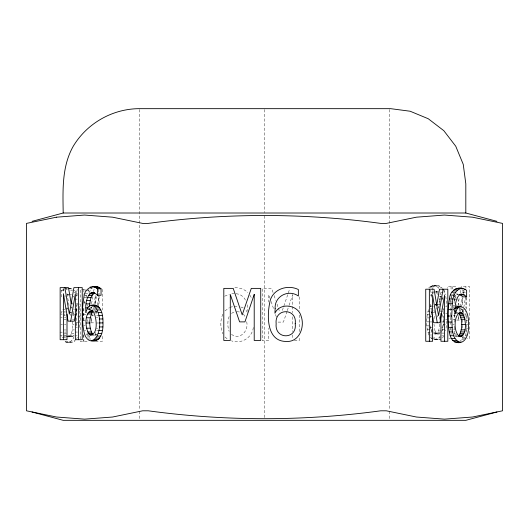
<?xml version="1.0" encoding="UTF-8"?>
<svg xmlns="http://www.w3.org/2000/svg" width="529" height="529" viewBox="0 0 529 529"><rect width="100%" height="100%" fill="white"/><g stroke="black" fill="none" stroke-linecap="round" stroke-linejoin="round"><path stroke-width="0.4" stroke-dasharray="2.65 1.98" d="M76.057 325.209L76.401 316.15L76.044 307.131M79.502 327.484L80.018 316.15L79.383 303.877M89.381 310.199L89.434 307.898M428.854 335.002C425.99 326.909 425.977 317.645 428.602 309.491M433.998 318.901L434.494 314.524M68.81 336.689C73.822 332.827 72.268 325.004 72.209 319.483L73.657 319.483M76.07 326.188L76.07 323.206M439.606 324.158C439.467 327.663 438.878 334.897 433.8 333.938L439.625 333.918L434.884 334.13M442.072 330.923C443.633 325.613 443.805 319.814 442.456 314.444M441.669 332.324L443.09 324.713L443.487 308.44M446.979 320.924L445.663 330.804M430.487 317.909L431.532 311.402M76.11 310.655L77.333 303.388M91.233 320.429L92.191 314.775M93.011 309.934L93.421 307.514M93.97 304.287L95.478 295.407L95.478 304.44M95.941 313.968L96.49 310.741M97.448 305.094L99.088 295.407M437.258 317.069L437.536 315.456M438.759 308.195L440.941 295.281L440.941 296.921M458.021 320.078L458.841 315.238M459.529 311.197L461.857 297.483M463.007 312.011L465.467 297.483M72.976 314.14L73.802 309.32M75.997 296.471L77.373 288.444M90.466 310.219L91.014 307.005M91.557 303.791L92.787 296.564M93.6 291.75L94.01 289.337L96.179 289.337M93.944 311.019L94.493 307.812M95.174 303.791L96.397 296.564M436.041 309.286L436.319 307.68M457.942 305.841L459.443 297.007M460.124 292.993L460.666 289.78M460.805 288.979L461.215 286.573L469.534 286.573L469.534 338.626L467.1 338.626M460.6 311.462L461.149 308.255M461.281 307.448L462.921 297.814M463.602 293.8L464.145 290.586M432.081 311.402L430.513 316.626L433.403 316.626M253.318 327.497C252.181 337.859 241.158 344.326 231.49 340.848M282.374 310.411L289.786 288.589M287.022 311.422L283.405 322.095L278.069 322.095M287.28 310.662L288.834 306.086M289.092 305.326L292.716 294.653L292.716 312.725M229.123 316.54C227.41 321.222 227.404 326.631 229.123 331.313M60.947 313.532L61.629 311.621L65.239 311.621L64.333 314.173M461.685 341.126L460.243 341.126L461.638 339.671L463.265 336.365M73.987 336.556C73.134 340.835 68.089 344.234 64.214 341.251L67.831 341.251C70.053 342.904 73.319 342.686 75.277 340.716L71.66 340.716M76.725 338.659L77.307 337.257M222.868 314.173C220.11 320.29 220.157 327.762 222.96 333.852M88.971 292.782L91.722 288.404L93.686 287.121M64.882 314.173L64.201 315.562L66.37 315.562M93.283 305.742L91.649 307.131L90.327 309.412L86.71 309.412M452.956 309.849L453.618 308.705M430.487 337.515C433.079 340.98 438.772 339.797 440.307 335.889M442.475 337.952L443.56 336.404M453.988 297.02L456.54 294.514L458.134 294.197M67.686 336.9L72.427 336.689L74.205 335.029L70.595 335.029M66.376 309.591L67.262 308.625M429.965 306.82L431.287 305.372M225.017 310.867L229.275 307.752M430.811 294.203L432.259 294.203L434.593 292.22L430.983 292.22L433.529 291.558M61.443 296.974L61.443 290.487L63.936 288.92M437.371 285.627L432.365 285.766L428.649 287.723L432.259 287.723C435.043 284.946 440.221 284.9 442.429 288.404M94.803 335.201L96.833 334.421L94.665 334.421M231.517 313.419L233.157 312.474L236.311 311.885M434.904 305.372L435.909 304.797M66.237 289.621L67.553 288.92L66.105 288.92M224.653 296.227L229.322 294.236M67.395 294.99L68.671 294.481L67.223 294.481M229.936 307.389L232.965 306.522M434.884 339.638L440.69 339.215L437.073 339.215M455.654 312.579L456.791 312.368M457.863 336.576L455.648 336.556L457.096 336.556M437.853 304.678L440.022 304.678L438.118 304.215L434.97 304.506M435.87 291.71L438.733 291.869L435.843 291.869M66.555 288.398L65.166 288.536L67.335 288.536M68.783 288.536L72.413 288.827L68.803 288.827M234.327 306.403L237.891 306.417M231.867 293.727L234.413 293.575M432.365 285.766L435.982 285.766M433.754 285.627L439.619 286.057M431.142 286.149L434.752 286.149M455.793 286.573L447.455 286.573L447.455 288.226M429.826 286.85L433.436 286.85M436.002 286.057L437.972 287.34L441.583 287.34M67.996 288.398L70.165 288.398M90.274 288.404L91.722 288.404M81.704 289.337L86.234 289.337M62.62 289.621L64.069 289.621M72.936 290.104L70.767 290.104L72.037 291.71M461.837 289.489L463.014 290.361L465.183 290.361M61.443 290.487L64.333 290.487M86.419 290.54L90.029 290.54M435.698 291.558L437.139 291.558M73.901 292.239L76.07 292.239L77.479 295.235L74.589 295.235M443.236 292.464L441.067 292.464L439.659 289.475M462.677 292.636L466.294 292.636M435.585 292.187L436.504 292.815L440.121 292.815L440.902 293.859M85.01 293.529L88.621 293.529M76.083 293.707L77.525 293.707M439.844 294.382L441.292 294.382M456.54 294.514L459.43 294.514M69.365 294.64L71.534 294.64M430.427 295.281L431.876 295.281M84.237 295.407L87.133 295.407M439.361 296.577L442.251 296.577M454.709 297.02L456.15 297.02M83.899 297.404L86.789 297.404M74.979 299.103L77.148 299.103M454.471 299.222L455.919 299.222M439.01 297.992L439.387 299.401L441.556 299.401M453.717 302.046L455.158 302.046M83.827 302.178L85.275 302.178M75.766 303.877L77.214 303.877M435.228 304.215L438.118 304.215M453.174 305.464L454.623 305.464M430.685 306.82L433.582 306.82M445.616 306.794L447.058 306.794M90.201 307.131L91.649 307.131M65.536 308.142L67.705 308.142M430.275 308.85L432.444 308.85M452.85 309.472L454.299 309.472M460.369 308.017L461.698 309.465L465.308 309.465M62.766 309.591L64.935 309.591M74.496 309.597L79.859 309.564M427.915 311.402L430.084 311.402M440.359 311.429L442.528 311.429M94.618 311.521L96.787 311.521L94.817 310.788M461.698 309.465L462.829 311.495L465.725 311.495M93.997 312.474L96.886 312.474M69.114 312.494L71.283 312.494M85.711 312.5L87.159 312.5M456.375 312.579L457.823 312.579M69.53 312.705L71.699 312.705M431.399 312.791L434.289 312.791M456.124 313.221L458.293 313.221M445.775 313.386L447.217 313.386M464.469 314.047L465.91 314.047M60.716 314.173L62.164 314.173M74.609 314.2L76.778 314.2L76.017 303.54M72.764 314.365L74.205 314.365L73.392 313.347M83.192 314.451L86.088 314.451M427.267 314.424L430.884 314.424M430.884 314.524L433.053 314.524M96.642 315.595L98.083 315.595M453.201 315.575L455.37 315.575M72.704 315.701L74.153 315.701M91.682 315.839L93.13 315.839L92.714 313.433M77.849 316.15L80.018 316.15M60.789 317.188L62.237 317.188M64.406 317.294L65.847 317.294M96.285 317.698L97.733 317.698M426.877 317.909L429.766 317.909M64.035 319.397L66.204 319.397M445.643 319.41L447.091 319.41M452.969 319.357L455.138 319.357M456.686 320.078L460.303 320.078M82.597 320.475L85.493 320.475M466.228 320.548L467.676 320.548M426.744 321.857L429.634 321.857M430.216 321.93L433.106 321.93M441.92 321.93L443.368 321.93M76.275 322.174L79.892 322.174M90.823 322.849L94.433 322.849M96.582 322.994L98.751 322.994M452.632 324.568L454.08 324.568M466.36 324.502L467.808 324.502M60.987 324.627L62.435 324.627M64.459 324.694L65.907 324.694M72.552 324.694L73.994 324.694M443.09 324.713L445.259 324.713M83.708 325.785L85.156 325.785M426.877 325.871L429.766 325.871M431.955 327.2L430.513 327.2L431.399 331.028L435.017 331.028L436.471 333.356L438.501 334.13M441.583 327.14L443.024 327.14M75.892 327.484L77.333 327.484M96.285 328.271L97.733 328.271M466.228 328.509L467.676 328.509M430.884 329.296L433.053 329.296M442.429 329.283L445.319 329.283M427.273 329.395L430.884 329.395L431.545 332.443M453.697 329.785L455.138 329.785M64.035 329.97L66.204 329.97M72.209 329.911L74.377 329.911M84.369 330.354L85.817 330.354M96.642 330.361L98.083 330.361M438.462 330.923L441.351 330.923M64.406 332.067L65.847 332.067M75.23 332.053L77.399 332.053M60.075 332.166L62.243 332.166M437.794 332.258L441.411 332.258M433.502 332.384L435.671 332.384M427.935 332.443L430.103 332.443M441.477 333.085L445.094 333.085M436.98 333.277L440.591 333.277M433.582 333.356L436.471 333.356M453.922 333.568L455.37 333.568M71.263 333.693L74.153 333.693M66.37 333.799L64.201 333.799L65.656 336.127L69.273 336.127L71.303 336.9M86.042 334.149L87.49 334.149M454.59 334.903L457.479 334.903M94.446 335.002L95.888 335.002M430.302 335.002L432.471 335.002M64.855 335.155L66.304 335.155M465.176 335.082L467.345 335.082M62.177 335.214L60.729 335.214L61.655 337.773L65.265 337.773L66.436 339.803M75.72 335.855L77.168 335.855M441.755 335.889L443.924 335.889M454.682 335.922L458.293 335.922M69.775 336.047L73.392 336.047M66.601 336.709L72.427 336.689M87.212 336.953L89.381 336.953L90.829 339.016L87.933 339.016M430.745 337.033L432.914 337.033M462.802 337.647L466.419 337.647M438.865 337.952L441.027 337.952M431.419 338.481L435.03 338.481L438.501 339.638M448.903 338.626L450.715 338.626M465.917 338.626L462.677 338.626L462.677 336.986M433.76 339.347L436.656 339.347M461.638 339.671L463.807 339.671M294.336 340.643L299.196 340.643L299.196 336.517M87.133 341.397L80.256 341.397L80.256 289.337M95.478 341.397L102.335 341.397L102.335 335.611M69.874 341.985L73.491 341.985M65.841 342.118L69.451 342.118M67.686 342.408L71.303 342.408M237.098 311.74L239.373 311.951M234.869 287.644C239.558 287.763 244.59 289.065 247.803 292.689M236.007 293.727C240.285 293.879 244.133 296.809 245.76 300.71M434.501 304.215L435.77 304.519M70.919 306.985L72.189 307.289M240.827 306.972L243.446 308.076M231.471 334.401C240.45 340.603 249.417 330.222 246.474 320.964M67.924 294.64L68.843 295.268M436.405 304.678L438.045 306.06M98.705 293.284L99.875 294.283M225.07 337.019L227.404 339.049M243.393 314.054L245.231 316.838M433.635 337.033L435.03 338.481M68.472 335.155L69.273 336.127M437.972 287.34L438.812 288.404M74.384 290.104L76.07 292.239M436.504 292.815L437.675 294.382M73.306 296.101L74.086 297.153M246.084 310.364L247.281 312.216M438.376 306.635L439.03 307.772M249.867 295.122L251.711 298.349M443.276 289.475L445.345 294.785M88.502 334.85L89.381 336.953M64.346 335.214L65.265 337.773M462.829 311.495L463.516 313.406M273.057 292.484L271.721 288.589L262.272 288.589L262.272 340.643L268.792 340.643L268.792 328.324M274.121 295.605L275.721 300.28M277.057 304.175L278.122 307.296M278.386 308.07L279.722 311.971M270.081 298.468L268.792 294.653L268.792 302.046M271.113 301.517L273.691 309.134M275.49 314.471L276.522 317.519M443.229 309.115L443.725 310.662M75.779 311.118L76.778 314.2M435.017 331.028L433.959 324.184M442.436 297.285L443.004 299.401M456.897 292.993L457.168 294.6M457.856 298.614L459.093 305.841M459.232 306.648L460.051 311.462M452.183 286.573L452.593 288.979M453.28 292.993L453.558 294.6M454.239 298.614L454.927 302.628M88.594 289.337L89.143 292.55M91.616 307.005L92.165 310.219M84.984 289.337L85.255 290.943M85.943 294.964L86.353 297.371M87.589 304.598L87.867 306.205M88.006 307.005L88.555 310.219M454.874 295.863L455.562 299.903M456.375 304.744L456.653 306.357M458.286 316.044L458.967 320.078M451.263 295.863L451.673 298.29M452.897 305.55L453.717 310.391M454.398 314.431L454.947 317.658M430.586 290.018L431.809 297.245M433.992 310.093L434.673 314.107M430.487 304.155L431.856 312.229M89.315 308.321L89.586 309.934M91.219 319.622L91.768 322.849M84.468 301.054L85.288 305.901M87.609 319.622L88.019 322.042M71.746 306.913L72.023 308.519M67.011 293.707L69.068 305.808M70.436 313.882L70.707 315.496M445.788 296.333L446.992 305.98M442.442 297.926L442.707 299.52M247.222 304.836L247.975 311.145M439.387 299.401L439.93 302.819M72.294 302.853L72.513 304.221M430.494 325.871L430.884 329.395M439.414 316.712L439.606 319.695M466.294 297.562L466.294 309.062M466.294 315.634L466.294 333.7M465.917 286.573L465.917 288.226M465.917 297.311L465.917 308.057M465.917 313.836L465.917 320.448M465.917 328.714L465.917 337.8M463.014 290.361L463.014 293.608M462.677 297.562L462.677 305.775M462.677 309.062L462.677 312.348M462.677 319.741L462.677 324.667M462.677 325.487L462.677 328.774M454.332 298.389L454.332 303.315M454.332 314.815L454.332 323.027M454.332 326.307L454.332 334.52M451.072 286.573L451.072 290.699M451.072 296.485L451.072 299.791M451.072 300.617L451.072 303.097M451.072 328.714L451.072 332.02M451.072 332.847L451.072 334.5M450.715 300.029L450.715 302.495M450.715 303.315L450.715 326.307M450.715 327.134L450.715 330.413M444.201 290.037L444.201 294.997M440.941 308.42L440.941 311.707M432.259 287.723L432.259 294.203M389.701 109.496L389.701 410.438M389.701 411.258L389.701 419.504M299.196 296.848L299.196 310.9M299.196 315.033L299.196 332.384M292.716 316.831L292.716 331.61M292.716 334.897L292.716 339.003M264.5 109.496L264.5 212.559M264.5 215.852L264.5 417.857M139.299 109.496L139.299 410.438M139.299 411.258L139.299 419.504M102.335 289.337L102.335 310.001M99.088 296.227L99.088 305.259M98.718 289.337L98.718 305.868M95.478 309.366L95.478 313.472M95.478 332.364L95.478 336.47M87.133 333.184L87.133 336.47M83.873 289.337L83.873 294.296M83.873 308.347L83.873 320.739M83.873 334.784L83.873 341.397M83.516 308.546L83.516 320.865M83.516 334.831L83.516 341.397M67.011 307.666L67.011 309.306M65.06 295.354L65.06 296.974M63.771 288.464L63.771 292.597"/><path stroke-width="0.79" d="M85.824 307.898L85.711 312.5L88.032 307.131L89.665 305.742C100.887 301.418 103.327 315 102.943 322.921C103.479 331.385 100.543 344.591 88.998 340.286C84.144 337.323 83.827 330.837 82.987 325.785C82.233 316.342 82.134 306.741 83.899 297.404C83.86 288.55 94.294 283.121 101.046 288.788L101.046 295.275L97.429 295.275C89.15 286.44 85.288 301.794 85.824 307.898L87.993 307.898M460.772 306.853L455.251 307.316C466.472 302.991 468.912 316.573 468.529 324.502C469.064 332.959 466.128 346.164 454.583 341.86C449.729 338.897 449.412 332.41 448.572 327.358C447.818 317.916 447.719 308.314 449.485 298.978C449.445 290.123 459.88 284.701 466.631 290.361L466.631 296.848L463.014 296.848L459.403 294.355M460.389 342.283C450.04 339.248 452.712 324.376 451.673 316.025C452.606 307.065 450.364 291.327 461.519 288.272M91.186 340.709C102.6 338.6 102.52 307.898 91.57 305.279M462.419 335.994L458.802 335.994C462.716 329.468 462.763 319.582 458.762 313.095L462.372 313.095C465.963 318.716 467.616 333.687 460.389 336.775C453.353 334.44 453.34 314.669 460.402 312.368L462.372 313.095M91.206 310.788L93.177 311.521C96.675 316.527 98.797 334.883 90.062 334.983C84.99 330.923 83.377 310.695 92.654 310.788M89.097 334.341L92.707 334.341C88.76 327.874 88.76 318.114 92.707 311.647L89.097 311.647M89.566 306.291C90.122 301.682 90.201 295.698 94.565 292.94L90.955 292.94M70.721 321.149L75.356 293.707L75.356 339.697L82.233 339.697L82.233 287.637L73.895 287.637L69.359 314.14L64.862 287.637M75.429 314.689L74.338 321.149L68.056 321.149L63.401 293.707L63.401 339.697M436.729 305.273L439.48 289.211L447.818 289.211L447.818 341.271L440.941 341.271L440.941 313.347M443.09 289.211L438.561 315.714L434.064 289.211L425.739 289.211L425.739 341.271L432.596 341.271L432.596 295.281L437.252 322.723M458.868 307.316L457.235 308.705L454.914 314.074C454.418 307.964 456.137 286.983 466.631 296.848M32.051 221.353L63.189 213.008L465.811 213.008L496.949 221.353M496.949 411.985L465.811 420.33L63.189 420.33L32.051 411.985M94.44 286.983L95.934 286.698M456.772 342.283L458.623 341.992M92.324 286.698L97.323 286.837M90.075 287.121L91.517 287.121M93.706 286.837L98.553 287.221M94.936 287.221L96.252 287.915L99.869 287.915M462.908 288.411L457.909 288.272M455.661 288.702L459.271 288.702M96.252 287.915L97.429 288.788L101.046 288.788M464.006 289.489L465.454 289.489M453.69 289.978L457.301 289.978M452.004 292.114L455.614 292.114M92.549 292.623L93.997 292.623M89.573 293.879L93.183 293.879M460.303 294.197L461.744 294.197M460.852 294.355L463.02 294.355M460.68 294.865L464.29 294.865M450.596 295.103L454.206 295.103M88.403 295.447L92.013 295.447M87.437 297.648L91.054 297.648M449.485 298.978L453.095 298.978M86.683 300.472L90.3 300.472M448.691 303.752L452.302 303.752M86.148 303.884L89.758 303.884M93.276 305.57L96.886 305.57M94.784 306.443L98.401 306.443M96.113 307.891L99.723 307.891M454.338 308.705L457.235 308.705M448.215 309.439L451.826 309.439M97.243 309.921L100.86 309.921M90.069 311.006L92.959 311.006M454.464 310.986L455.912 310.986M98.156 312.474L101.773 312.474M88.283 312.659L91.894 312.659M87.616 314.001L91.226 314.001M459.582 314.047L463.192 314.047M460.256 315.436L463.873 315.436M98.811 315.489L102.421 315.489M448.056 316.025L451.673 316.025M460.779 317.169L464.396 317.169M86.663 317.784L90.28 317.784M99.201 318.974L102.811 318.974M461.149 319.271L464.766 319.271M448.182 322.049L451.799 322.049M99.333 322.921L102.943 322.921M86.326 322.994L89.937 322.994M461.447 324.568L465.057 324.568M99.201 326.935L102.811 326.935M448.572 327.358L452.183 327.358M86.663 328.205L90.28 328.205M461.149 329.845L464.766 329.845M98.804 330.466L102.414 330.466M449.233 331.928L452.844 331.928M460.779 331.934L464.396 331.934M87.616 331.987L91.226 331.987M88.283 333.33L91.894 333.33M98.143 333.508L101.76 333.508M460.256 333.667L463.873 333.667M90.062 334.983L93.719 335.002M459.602 335.029L463.219 335.029M450.186 335.73L453.796 335.73M97.224 336.067L100.834 336.067M458.583 336.576L461.473 336.576M96.053 338.097L99.664 338.097M451.349 338.527L454.966 338.527M94.658 339.545L98.275 339.545M93.038 340.418L96.648 340.418M452.798 340.59L456.415 340.59M454.583 341.86L458.2 341.86M457.155 306.853L458.293 307.051M93.342 340.425L94.803 340.709M432.405 315.456L433.641 322.723L439.916 322.723L444.558 295.281L444.558 341.271M71.203 303.699L68.479 287.637L60.154 287.637L60.154 339.697L67.011 339.697L67.011 314.239M465.811 213.008L465.811 183.794L463.245 164.347L455.747 146.235L443.805 130.676L428.245 118.734L410.127 111.229L390.686 108.67L138.314 108.67C111.864 109.119 86.868 123.548 73.253 146.235C61.708 166.595 62.865 190.407 63.189 213.008M429.356 289.211L429.356 341.271M97.429 288.788L97.429 295.275M78.616 287.637L78.616 339.697M275.14 308.632L274.921 313.234C279.92 302.039 298.31 304.664 301.113 316.223C305.094 327.048 299.209 342.607 285.872 341.443C266.874 341.225 266.887 316.441 269.704 302.912C271.516 289.535 287.141 283.98 298.356 289.528L298.356 296.009C288.484 289.006 274.3 296.22 275.14 308.632M295.215 323.728C297.351 339.717 274.491 339.909 276.145 323.728C274.379 307.58 297.424 307.838 295.215 323.728M254.211 294.441L244.934 321.883L239.604 321.883L230.294 294.441L230.294 340.431L223.807 340.431L223.807 288.378L233.223 288.378L242.216 314.874L251.282 288.378L260.731 288.378L260.731 340.431L254.211 340.431L254.211 294.441M56.53 217.181L26.45 223.403L26.45 410.802L56.53 417.024L84.561 419.147L112.591 417.024L142.678 410.802L148.272 410.802C225.374 421.322 303.626 421.322 380.728 410.802L386.322 410.802L416.409 417.024L444.439 419.147L472.47 417.024L502.55 410.802L502.55 223.403L472.47 217.181L444.439 215.058L416.409 217.181L386.322 223.403L380.728 223.403C303.626 212.876 225.374 212.876 148.272 223.403L142.678 223.403L112.591 217.181L84.561 215.058L56.53 217.181"/></g></svg>
